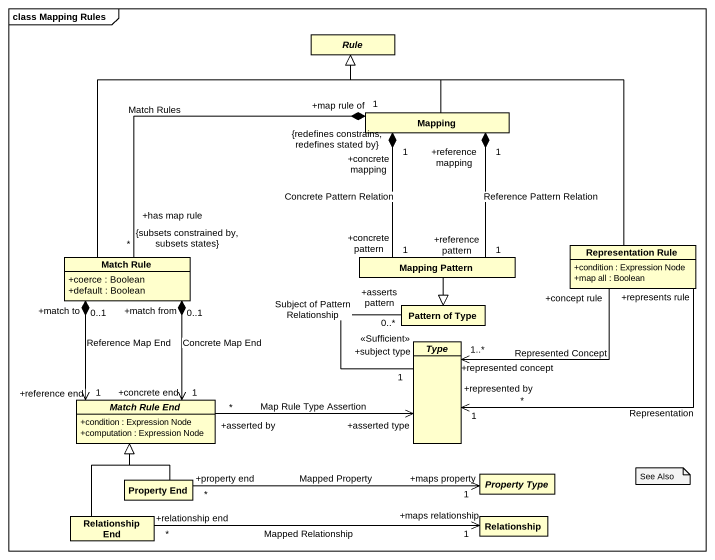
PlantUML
@startuml
mainframe class Mapping Rules
hide circle
hide empty members
skinparam classAttributeIconSize 0
abstract class Rule
class Mapping
class "Match Rule" as Match_Rule {
  +coerce : Boolean
  +default : Boolean
}
class "Mapping Pattern" as Mapping_Pattern
class "Representation Rule" as Representation_Rule {
  +condition : Expression Node
  +map all : Boolean
}
class "Pattern of Type" as Pattern_of_Type
abstract class Type
abstract class "Match Rule End" as Match_Rule_End {
  +condition : Expression Node
  +computation : Expression Node
}
class "Property End" as Property_End
abstract class "Property Type" as Property_Type
class "Relationship End" as Relationship_End
class Relationship
Mapping -up-|> Rule
Mapping "{redefines constrains, redefines stated by}\n1\n+map rule of" *-left- "{subsets constrained by, subsets states}\n*\n+has map rule" Match_Rule : Match Rules
Mapping "+reference mapping\n1" *-- "+reference pattern\n1" Mapping_Pattern : Reference Pattern Relation
Mapping "+concrete mapping\n1" *-- "+concrete pattern\n1" Mapping_Pattern : Concrete Pattern Relation
Match_Rule -up-|> Rule
Match_Rule "+match to\n0..1" *--> "+reference end\n1" Match_Rule_End : Reference Map End
Match_Rule "+match from\n0..1" *--> "+concrete end\n1" Match_Rule_End : Concrete Map End
Mapping_Pattern --|> Pattern_of_Type
Representation_Rule -up-|> Rule
Representation_Rule "+concept rule" --> "+represented concept\n1..*" Type : Represented Concept
Representation_Rule "+represents rule" --> "+represented by\n1" Type : Representation
Type "+subject type\n1\n<<Sufficient>>" -up- "+asserts pattern\n0..*" Pattern_of_Type : Subject of Pattern Relationship
Match_Rule_End "+asserted by\n*" -right-> "+asserted type\n*" Type : Map Rule Type Assertion
Property_End -up-|> Match_Rule_End
Property_End "+property end\n*" -right-> "+maps property\n1" Property_Type : Mapped Property
Relationship_End -up-|> Match_Rule_End
Relationship_End "+relationship end\n*" -right-> "+maps relationship\n1" Relationship : Mapped Relationship
note as N1
  See Also
end note
@enduml
